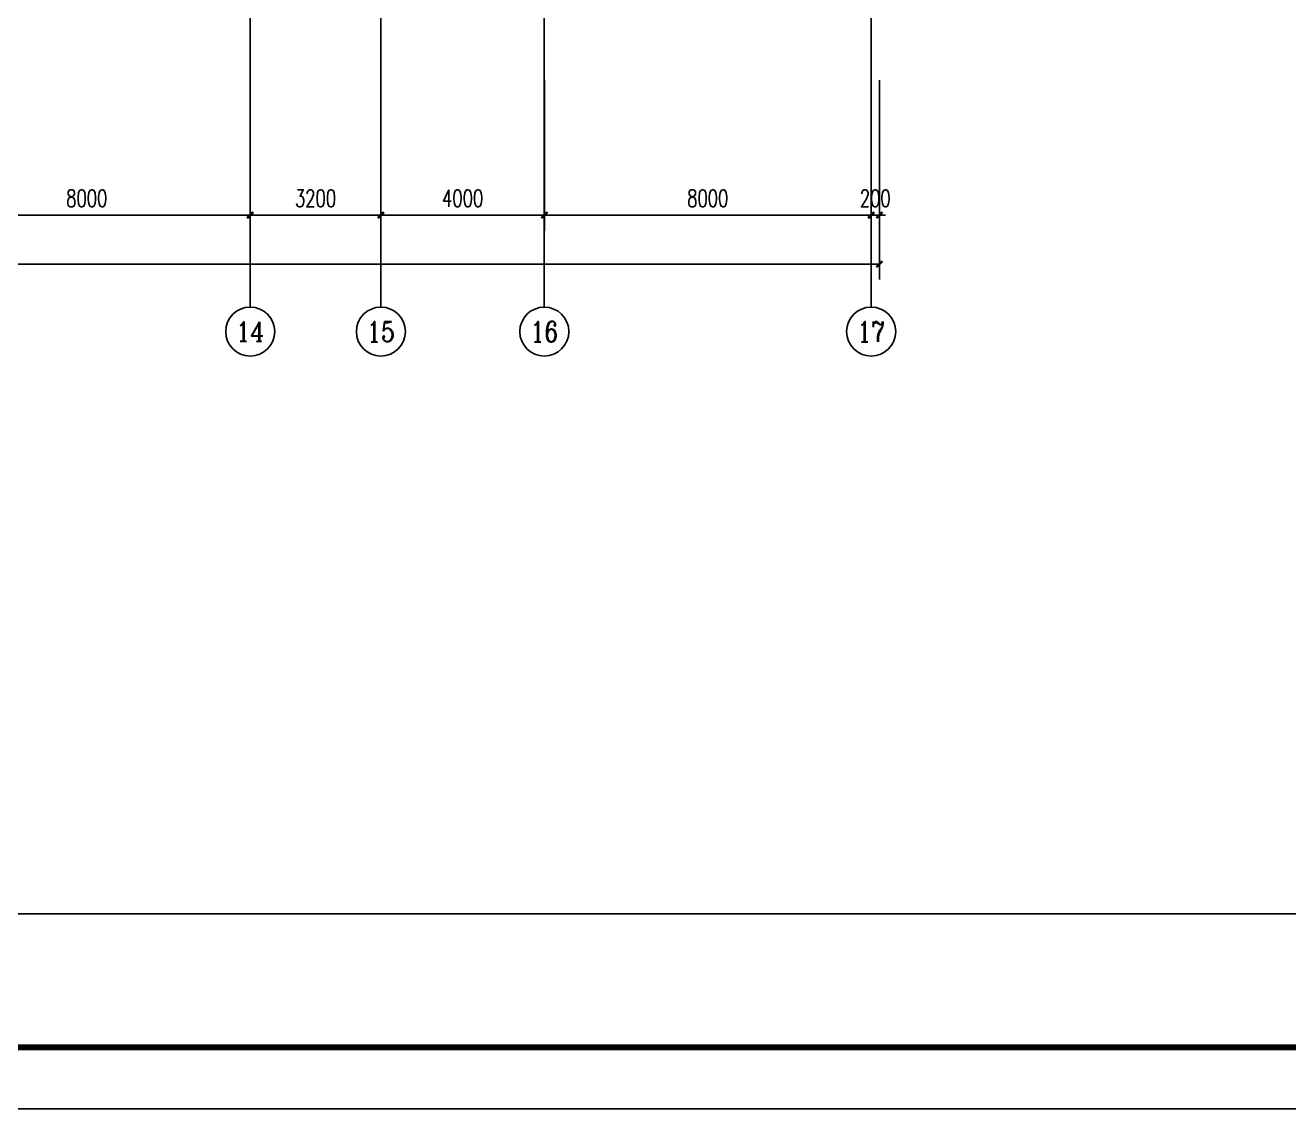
# Model space of a CAD drawing. Extents: x 0 to 2838408, y -923048 to 203859.
# Drawn here: x 2767257 to 2798183, y -715756 to -689246 of the extents above; entities that cross this region are included whole.
import ezdxf
from ezdxf.enums import TextEntityAlignment as Align

# ---------------------------------------------------------------- set-up
doc = ezdxf.new("R2010")
doc.units = 0
doc.header["$LTSCALE"] = 1000
for name, color, linetype in [('AXIS', 3, 'Continuous'), ('AXIS_TEXT', 7, 'Continuous'), ('BTTK', 7, 'Continuous'), ('DOTE', 8, 'Continuous'), ('PUB_TITLE', 4, 'Continuous'), ('XREF', 8, 'Continuous')]:
    doc.layers.add(name, color=color, linetype=linetype)
doc.styles.add('_TCH_AXIS', font='COMPLEX', dxfattribs={"bigfont": 'GBCBIG'})
doc.styles.add('A_DIM_T3', font='SIMPLEX', dxfattribs={"width": 0.7, "bigfont": 'HZ'})
doc.styles.add('COMPLEX', font='COMPLEX')
doc.styles.add('HZ(TK)', font='geniso.shx', dxfattribs={"width": 0.9, "bigfont": 'hztxt.shx'})
doc.dimstyles.new('_TCH_ARCH&&150', dxfattribs={"dimtxt": 420, "dimasz": 150, "dimexe": 375, "dimexo": 450, "dimgap": 202.5, "dimtad": 1, "dimdec": 0, "dimzin": 0, "dimdsep": 46, "dimtxsty": 'A_DIM_T3', "dimblk": 'ARCHTICK', "dimcen": 0.09, "dimclrt": 7, "dimazin": 2, "dimtfac": 1, "dimtdec": 0, "dimtix": 1, "dimtmove": 2, "dimatfit": 3, "dimfxl": 150, "dimtolj": 1, "dimtzin": 0, "dimarcsym": 0})

# ---------------------------------------------------------------- blocks, each defined once
blk = doc.blocks.new('vhtemplate_2020年新竖式图框_A0')
at = {"layer": 'PUB_TITLE', "color": 7}
blk.add_lwpolyline([(0, 0), (1189, 0), (1189, 841), (0, 841)], close=True, dxfattribs=at)
at = {"layer": 'PUB_TITLE', "const_width": 1}
blk.add_lwpolyline([(25, 10), (1179, 10), (1179, 831), (25, 831)], close=True, dxfattribs=at)
at = {"layer": 'BTTK', "color": 4, "style": 'HZ(TK)', "width": 0.9}
for tag, p in [('合作单位_001', (1143.83, 741.44)), ('建设单位_001', (1143.85, 207.44)), ('工程名称_001', (1143.62, 174.44)), ('子项名称_001', (1153.71, 157.94)), ('图纸名称_001', (1143.45, 138.94))]:
    blk.add_attdef(tag, p, '', height=3.5, dxfattribs=at)
for tag, p in [('注册证书号', (1156.5, 309.01)), ('注册印章号', (1156.5, 301.01)), ('设计号', (1154, 193)), ('图别', (1137.75, 34)), ('图号', (1170.25, 34)), ('版本号', (1137.75, 26)), ('日期', (1170.25, 26))]:
    blk.add_attdef(tag, text='', height=3.5, dxfattribs=at).set_placement(p, align=Align.MIDDLE)
blk = doc.blocks.new('_ArchTick')
at = {"color": 0, "linetype": 'ByBlock', "const_width": 0.4}
blk.add_lwpolyline([(-0.5, -0.5), (0.5, 0.5)], dxfattribs=at)
blk = doc.blocks.new('*D623')
at = {"layer": 'AXIS', "color": 0, "lineweight": -2, "transparency": 16777216}
for p, q in [((2344917, -690591), (2344917, -695466)), ((2452117, -690591), (2452117, -695466)), ((2344917, -695091), (2452117, -695091))]:
    blk.add_line(p, q, dxfattribs=at)
at = {"layer": 'Defpoints', "color": 0, "transparency": 16777216}
for p in [(2344917, -690141), (2452117, -690141), (2452117, -695091)]:
    blk.add_point(p, dxfattribs=at)
at = {"layer": 'AXIS', "color": 0, "lineweight": -2, "transparency": 16777216, "xscale": 150, "yscale": 150, "zscale": 150, "rotation": 180}
blk.add_blockref('_ArchTick', (2344917, -695091), dxfattribs=at)
at = {"layer": 'AXIS', "color": 0, "lineweight": -2, "transparency": 16777216, "xscale": 150, "yscale": 150, "zscale": 150}
blk.add_blockref('_ArchTick', (2452117, -695091), dxfattribs=at)
at = {"layer": 'AXIS', "color": 7, "transparency": 16777216, "insert": (2398517, -694679), "char_height": 420, "attachment_point": 5, "style": 'A_DIM_T3'}
blk.add_mtext('\\A1;107200', dxfattribs=at)
blk = doc.blocks.new('*D637')
at = {"layer": 'AXIS', "color": 0, "lineweight": -2, "transparency": 16777216}
for p, q in [((2428717, -690591), (2428717, -694266)), ((2436717, -690591), (2436717, -694266)), ((2428717, -693891), (2436717, -693891))]:
    blk.add_line(p, q, dxfattribs=at)
at = {"layer": 'Defpoints', "color": 0, "transparency": 16777216}
for p in [(2428717, -690141), (2436717, -690141), (2436717, -693891)]:
    blk.add_point(p, dxfattribs=at)
at = {"layer": 'AXIS', "color": 0, "lineweight": -2, "transparency": 16777216, "xscale": 150, "yscale": 150, "zscale": 150, "rotation": 180}
blk.add_blockref('_ArchTick', (2428717, -693891), dxfattribs=at)
at = {"layer": 'AXIS', "color": 0, "lineweight": -2, "transparency": 16777216, "xscale": 150, "yscale": 150, "zscale": 150}
blk.add_blockref('_ArchTick', (2436717, -693891), dxfattribs=at)
at = {"layer": 'AXIS', "color": 7, "transparency": 16777216, "insert": (2432717, -693479), "char_height": 420, "attachment_point": 5, "style": 'A_DIM_T3'}
blk.add_mtext('\\A1;8000', dxfattribs=at)
blk = doc.blocks.new('*D638')
at = {"layer": 'AXIS', "color": 0, "lineweight": -2, "transparency": 16777216}
for p, q in [((2436717, -690591), (2436717, -694266)), ((2439917, -690591), (2439917, -694266)), ((2436717, -693891), (2439917, -693891))]:
    blk.add_line(p, q, dxfattribs=at)
at = {"layer": 'Defpoints', "color": 0, "transparency": 16777216}
for p in [(2436717, -690141), (2439917, -690141), (2439917, -693891)]:
    blk.add_point(p, dxfattribs=at)
at = {"layer": 'AXIS', "color": 0, "lineweight": -2, "transparency": 16777216, "xscale": 150, "yscale": 150, "zscale": 150, "rotation": 180}
blk.add_blockref('_ArchTick', (2436717, -693891), dxfattribs=at)
at = {"layer": 'AXIS', "color": 0, "lineweight": -2, "transparency": 16777216, "xscale": 150, "yscale": 150, "zscale": 150}
blk.add_blockref('_ArchTick', (2439917, -693891), dxfattribs=at)
at = {"layer": 'AXIS', "color": 7, "transparency": 16777216, "insert": (2438317, -693479), "char_height": 420, "attachment_point": 5, "style": 'A_DIM_T3'}
blk.add_mtext('\\A1;3200', dxfattribs=at)
blk = doc.blocks.new('*D639')
at = {"layer": 'AXIS', "color": 0, "lineweight": -2, "transparency": 16777216}
for p, q in [((2439917, -690591), (2439917, -694266)), ((2443917, -690591), (2443917, -694266)), ((2439917, -693891), (2443917, -693891))]:
    blk.add_line(p, q, dxfattribs=at)
at = {"layer": 'Defpoints', "color": 0, "transparency": 16777216}
for p in [(2439917, -690141), (2443917, -690141), (2443917, -693891)]:
    blk.add_point(p, dxfattribs=at)
at = {"layer": 'AXIS', "color": 0, "lineweight": -2, "transparency": 16777216, "xscale": 150, "yscale": 150, "zscale": 150, "rotation": 180}
blk.add_blockref('_ArchTick', (2439917, -693891), dxfattribs=at)
at = {"layer": 'AXIS', "color": 0, "lineweight": -2, "transparency": 16777216, "xscale": 150, "yscale": 150, "zscale": 150}
blk.add_blockref('_ArchTick', (2443917, -693891), dxfattribs=at)
at = {"layer": 'AXIS', "color": 7, "transparency": 16777216, "insert": (2441917, -693479), "char_height": 420, "attachment_point": 5, "style": 'A_DIM_T3'}
blk.add_mtext('\\A1;4000', dxfattribs=at)
blk = doc.blocks.new('*D640')
at = {"layer": 'AXIS', "color": 0, "lineweight": -2, "transparency": 16777216}
for p, q in [((2443917, -690591), (2443917, -694266)), ((2451917, -690591), (2451917, -694266)), ((2443917, -693891), (2451917, -693891))]:
    blk.add_line(p, q, dxfattribs=at)
at = {"layer": 'Defpoints', "color": 0, "transparency": 16777216}
for p in [(2443917, -690141), (2451917, -690141), (2451917, -693891)]:
    blk.add_point(p, dxfattribs=at)
at = {"layer": 'AXIS', "color": 0, "lineweight": -2, "transparency": 16777216, "xscale": 150, "yscale": 150, "zscale": 150, "rotation": 180}
blk.add_blockref('_ArchTick', (2443917, -693891), dxfattribs=at)
at = {"layer": 'AXIS', "color": 0, "lineweight": -2, "transparency": 16777216, "xscale": 150, "yscale": 150, "zscale": 150}
blk.add_blockref('_ArchTick', (2451917, -693891), dxfattribs=at)
at = {"layer": 'AXIS', "color": 7, "transparency": 16777216, "insert": (2447917, -693479), "char_height": 420, "attachment_point": 5, "style": 'A_DIM_T3'}
blk.add_mtext('\\A1;8000', dxfattribs=at)
blk = doc.blocks.new('*D641')
at = {"layer": 'AXIS', "color": 0, "lineweight": -2, "transparency": 16777216}
for p, q in [((2451917, -690591), (2451917, -694266)), ((2452117, -690591), (2452117, -694266)), ((2451917, -693891), (2451767, -693891)), ((2451917, -693891), (2452117, -693891)), ((2452117, -693891), (2452267, -693891))]:
    blk.add_line(p, q, dxfattribs=at)
at = {"layer": 'Defpoints', "color": 0, "transparency": 16777216}
for p in [(2451917, -690141), (2452117, -690141), (2452117, -693891)]:
    blk.add_point(p, dxfattribs=at)
at = {"layer": 'AXIS', "color": 0, "lineweight": -2, "transparency": 16777216, "xscale": 150, "yscale": 150, "zscale": 150}
blk.add_blockref('_ArchTick', (2451917, -693891), dxfattribs=at)
at = {"layer": 'AXIS', "color": 0, "lineweight": -2, "transparency": 16777216, "xscale": 150, "yscale": 150, "zscale": 150, "rotation": 180}
blk.add_blockref('_ArchTick', (2452117, -693891), dxfattribs=at)
at = {"layer": 'AXIS', "color": 7, "transparency": 16777216, "insert": (2452017, -693479), "char_height": 420, "attachment_point": 5, "style": 'A_DIM_T3'}
blk.add_mtext('\\A1;200', dxfattribs=at)
blk = doc.blocks.new('*D687')
at = {"layer": 'AXIS', "color": 0, "lineweight": -2, "transparency": 16777216}
for p, q in [((2344917, -690591), (2344917, -695466)), ((2452117, -690591), (2452117, -695466)), ((2344917, -695091), (2452117, -695091))]:
    blk.add_line(p, q, dxfattribs=at)
at = {"layer": 'Defpoints', "color": 0, "transparency": 16777216}
for p in [(2344917, -690141), (2452117, -690141), (2452117, -695091)]:
    blk.add_point(p, dxfattribs=at)
at = {"layer": 'AXIS', "color": 0, "lineweight": -2, "transparency": 16777216, "xscale": 150, "yscale": 150, "zscale": 150, "rotation": 180}
blk.add_blockref('_ArchTick', (2344917, -695091), dxfattribs=at)
at = {"layer": 'AXIS', "color": 0, "lineweight": -2, "transparency": 16777216, "xscale": 150, "yscale": 150, "zscale": 150}
blk.add_blockref('_ArchTick', (2452117, -695091), dxfattribs=at)
at = {"layer": 'AXIS', "color": 7, "transparency": 16777216, "insert": (2398517, -694679), "char_height": 420, "attachment_point": 5, "style": 'A_DIM_T3'}
blk.add_mtext('\\A1;107200', dxfattribs=at)
blk = doc.blocks.new('*D701')
at = {"layer": 'AXIS', "color": 0, "lineweight": -2, "transparency": 16777216}
for p, q in [((2428717, -690591), (2428717, -694266)), ((2436717, -690591), (2436717, -694266)), ((2428717, -693891), (2436717, -693891))]:
    blk.add_line(p, q, dxfattribs=at)
at = {"layer": 'Defpoints', "color": 0, "transparency": 16777216}
for p in [(2428717, -690141), (2436717, -690141), (2436717, -693891)]:
    blk.add_point(p, dxfattribs=at)
at = {"layer": 'AXIS', "color": 0, "lineweight": -2, "transparency": 16777216, "xscale": 150, "yscale": 150, "zscale": 150, "rotation": 180}
blk.add_blockref('_ArchTick', (2428717, -693891), dxfattribs=at)
at = {"layer": 'AXIS', "color": 0, "lineweight": -2, "transparency": 16777216, "xscale": 150, "yscale": 150, "zscale": 150}
blk.add_blockref('_ArchTick', (2436717, -693891), dxfattribs=at)
at = {"layer": 'AXIS', "color": 7, "transparency": 16777216, "insert": (2432717, -693479), "char_height": 420, "attachment_point": 5, "style": 'A_DIM_T3'}
blk.add_mtext('\\A1;8000', dxfattribs=at)
blk = doc.blocks.new('*D702')
at = {"layer": 'AXIS', "color": 0, "lineweight": -2, "transparency": 16777216}
for p, q in [((2436717, -690591), (2436717, -694266)), ((2439917, -690591), (2439917, -694266)), ((2436717, -693891), (2439917, -693891))]:
    blk.add_line(p, q, dxfattribs=at)
at = {"layer": 'Defpoints', "color": 0, "transparency": 16777216}
for p in [(2436717, -690141), (2439917, -690141), (2439917, -693891)]:
    blk.add_point(p, dxfattribs=at)
at = {"layer": 'AXIS', "color": 0, "lineweight": -2, "transparency": 16777216, "xscale": 150, "yscale": 150, "zscale": 150, "rotation": 180}
blk.add_blockref('_ArchTick', (2436717, -693891), dxfattribs=at)
at = {"layer": 'AXIS', "color": 0, "lineweight": -2, "transparency": 16777216, "xscale": 150, "yscale": 150, "zscale": 150}
blk.add_blockref('_ArchTick', (2439917, -693891), dxfattribs=at)
at = {"layer": 'AXIS', "color": 7, "transparency": 16777216, "insert": (2438317, -693479), "char_height": 420, "attachment_point": 5, "style": 'A_DIM_T3'}
blk.add_mtext('\\A1;3200', dxfattribs=at)
blk = doc.blocks.new('*D703')
at = {"layer": 'AXIS', "color": 0, "lineweight": -2, "transparency": 16777216}
for p, q in [((2439917, -690591), (2439917, -694266)), ((2443917, -690591), (2443917, -694266)), ((2439917, -693891), (2443917, -693891))]:
    blk.add_line(p, q, dxfattribs=at)
at = {"layer": 'Defpoints', "color": 0, "transparency": 16777216}
for p in [(2439917, -690141), (2443917, -690141), (2443917, -693891)]:
    blk.add_point(p, dxfattribs=at)
at = {"layer": 'AXIS', "color": 0, "lineweight": -2, "transparency": 16777216, "xscale": 150, "yscale": 150, "zscale": 150, "rotation": 180}
blk.add_blockref('_ArchTick', (2439917, -693891), dxfattribs=at)
at = {"layer": 'AXIS', "color": 0, "lineweight": -2, "transparency": 16777216, "xscale": 150, "yscale": 150, "zscale": 150}
blk.add_blockref('_ArchTick', (2443917, -693891), dxfattribs=at)
at = {"layer": 'AXIS', "color": 7, "transparency": 16777216, "insert": (2441917, -693479), "char_height": 420, "attachment_point": 5, "style": 'A_DIM_T3'}
blk.add_mtext('\\A1;4000', dxfattribs=at)
blk = doc.blocks.new('*D704')
at = {"layer": 'AXIS', "color": 0, "lineweight": -2, "transparency": 16777216}
for p, q in [((2443917, -690591), (2443917, -694266)), ((2451917, -690591), (2451917, -694266)), ((2443917, -693891), (2451917, -693891))]:
    blk.add_line(p, q, dxfattribs=at)
at = {"layer": 'Defpoints', "color": 0, "transparency": 16777216}
for p in [(2443917, -690141), (2451917, -690141), (2451917, -693891)]:
    blk.add_point(p, dxfattribs=at)
at = {"layer": 'AXIS', "color": 0, "lineweight": -2, "transparency": 16777216, "xscale": 150, "yscale": 150, "zscale": 150, "rotation": 180}
blk.add_blockref('_ArchTick', (2443917, -693891), dxfattribs=at)
at = {"layer": 'AXIS', "color": 0, "lineweight": -2, "transparency": 16777216, "xscale": 150, "yscale": 150, "zscale": 150}
blk.add_blockref('_ArchTick', (2451917, -693891), dxfattribs=at)
at = {"layer": 'AXIS', "color": 7, "transparency": 16777216, "insert": (2447917, -693479), "char_height": 420, "attachment_point": 5, "style": 'A_DIM_T3'}
blk.add_mtext('\\A1;8000', dxfattribs=at)
blk = doc.blocks.new('*D705')
at = {"layer": 'AXIS', "color": 0, "lineweight": -2, "transparency": 16777216}
for p, q in [((2451917, -690591), (2451917, -694266)), ((2452117, -690591), (2452117, -694266)), ((2451917, -693891), (2451767, -693891)), ((2451917, -693891), (2452117, -693891)), ((2452117, -693891), (2452267, -693891))]:
    blk.add_line(p, q, dxfattribs=at)
at = {"layer": 'Defpoints', "color": 0, "transparency": 16777216}
for p in [(2451917, -690141), (2452117, -690141), (2452117, -693891)]:
    blk.add_point(p, dxfattribs=at)
at = {"layer": 'AXIS', "color": 0, "lineweight": -2, "transparency": 16777216, "xscale": 150, "yscale": 150, "zscale": 150}
blk.add_blockref('_ArchTick', (2451917, -693891), dxfattribs=at)
at = {"layer": 'AXIS', "color": 0, "lineweight": -2, "transparency": 16777216, "xscale": 150, "yscale": 150, "zscale": 150, "rotation": 180}
blk.add_blockref('_ArchTick', (2452117, -693891), dxfattribs=at)
at = {"layer": 'AXIS', "color": 7, "transparency": 16777216, "insert": (2452017, -693479), "char_height": 420, "attachment_point": 5, "style": 'A_DIM_T3'}
blk.add_mtext('\\A1;200', dxfattribs=at)
blk = doc.blocks.new('*D751')
at = {"layer": 'AXIS', "color": 0, "lineweight": -2, "transparency": 16777216}
for p, q in [((2344917, -690591), (2344917, -695466)), ((2452117, -690591), (2452117, -695466)), ((2344917, -695091), (2452117, -695091))]:
    blk.add_line(p, q, dxfattribs=at)
at = {"layer": 'Defpoints', "color": 0, "transparency": 16777216}
for p in [(2344917, -690141), (2452117, -690141), (2452117, -695091)]:
    blk.add_point(p, dxfattribs=at)
at = {"layer": 'AXIS', "color": 0, "lineweight": -2, "transparency": 16777216, "xscale": 150, "yscale": 150, "zscale": 150, "rotation": 180}
blk.add_blockref('_ArchTick', (2344917, -695091), dxfattribs=at)
at = {"layer": 'AXIS', "color": 0, "lineweight": -2, "transparency": 16777216, "xscale": 150, "yscale": 150, "zscale": 150}
blk.add_blockref('_ArchTick', (2452117, -695091), dxfattribs=at)
at = {"layer": 'AXIS', "color": 7, "transparency": 16777216, "insert": (2398517, -694679), "char_height": 420, "attachment_point": 5, "style": 'A_DIM_T3'}
blk.add_mtext('\\A1;107200', dxfattribs=at)
blk = doc.blocks.new('*D765')
at = {"layer": 'AXIS', "color": 0, "lineweight": -2, "transparency": 16777216}
for p, q in [((2428717, -690591), (2428717, -694266)), ((2436717, -690591), (2436717, -694266)), ((2428717, -693891), (2436717, -693891))]:
    blk.add_line(p, q, dxfattribs=at)
at = {"layer": 'Defpoints', "color": 0, "transparency": 16777216}
for p in [(2428717, -690141), (2436717, -690141), (2436717, -693891)]:
    blk.add_point(p, dxfattribs=at)
at = {"layer": 'AXIS', "color": 0, "lineweight": -2, "transparency": 16777216, "xscale": 150, "yscale": 150, "zscale": 150, "rotation": 180}
blk.add_blockref('_ArchTick', (2428717, -693891), dxfattribs=at)
at = {"layer": 'AXIS', "color": 0, "lineweight": -2, "transparency": 16777216, "xscale": 150, "yscale": 150, "zscale": 150}
blk.add_blockref('_ArchTick', (2436717, -693891), dxfattribs=at)
at = {"layer": 'AXIS', "color": 7, "transparency": 16777216, "insert": (2432717, -693479), "char_height": 420, "attachment_point": 5, "style": 'A_DIM_T3'}
blk.add_mtext('\\A1;8000', dxfattribs=at)
blk = doc.blocks.new('*D766')
at = {"layer": 'AXIS', "color": 0, "lineweight": -2, "transparency": 16777216}
for p, q in [((2436717, -690591), (2436717, -694266)), ((2439917, -690591), (2439917, -694266)), ((2436717, -693891), (2439917, -693891))]:
    blk.add_line(p, q, dxfattribs=at)
at = {"layer": 'Defpoints', "color": 0, "transparency": 16777216}
for p in [(2436717, -690141), (2439917, -690141), (2439917, -693891)]:
    blk.add_point(p, dxfattribs=at)
at = {"layer": 'AXIS', "color": 0, "lineweight": -2, "transparency": 16777216, "xscale": 150, "yscale": 150, "zscale": 150, "rotation": 180}
blk.add_blockref('_ArchTick', (2436717, -693891), dxfattribs=at)
at = {"layer": 'AXIS', "color": 0, "lineweight": -2, "transparency": 16777216, "xscale": 150, "yscale": 150, "zscale": 150}
blk.add_blockref('_ArchTick', (2439917, -693891), dxfattribs=at)
at = {"layer": 'AXIS', "color": 7, "transparency": 16777216, "insert": (2438317, -693479), "char_height": 420, "attachment_point": 5, "style": 'A_DIM_T3'}
blk.add_mtext('\\A1;3200', dxfattribs=at)
blk = doc.blocks.new('*D767')
at = {"layer": 'AXIS', "color": 0, "lineweight": -2, "transparency": 16777216}
for p, q in [((2439917, -690591), (2439917, -694266)), ((2443917, -690591), (2443917, -694266)), ((2439917, -693891), (2443917, -693891))]:
    blk.add_line(p, q, dxfattribs=at)
at = {"layer": 'Defpoints', "color": 0, "transparency": 16777216}
for p in [(2439917, -690141), (2443917, -690141), (2443917, -693891)]:
    blk.add_point(p, dxfattribs=at)
at = {"layer": 'AXIS', "color": 0, "lineweight": -2, "transparency": 16777216, "xscale": 150, "yscale": 150, "zscale": 150, "rotation": 180}
blk.add_blockref('_ArchTick', (2439917, -693891), dxfattribs=at)
at = {"layer": 'AXIS', "color": 0, "lineweight": -2, "transparency": 16777216, "xscale": 150, "yscale": 150, "zscale": 150}
blk.add_blockref('_ArchTick', (2443917, -693891), dxfattribs=at)
at = {"layer": 'AXIS', "color": 7, "transparency": 16777216, "insert": (2441917, -693479), "char_height": 420, "attachment_point": 5, "style": 'A_DIM_T3'}
blk.add_mtext('\\A1;4000', dxfattribs=at)
blk = doc.blocks.new('*D768')
at = {"layer": 'AXIS', "color": 0, "lineweight": -2, "transparency": 16777216}
for p, q in [((2443917, -690591), (2443917, -694266)), ((2451917, -690591), (2451917, -694266)), ((2443917, -693891), (2451917, -693891))]:
    blk.add_line(p, q, dxfattribs=at)
at = {"layer": 'Defpoints', "color": 0, "transparency": 16777216}
for p in [(2443917, -690141), (2451917, -690141), (2451917, -693891)]:
    blk.add_point(p, dxfattribs=at)
at = {"layer": 'AXIS', "color": 0, "lineweight": -2, "transparency": 16777216, "xscale": 150, "yscale": 150, "zscale": 150, "rotation": 180}
blk.add_blockref('_ArchTick', (2443917, -693891), dxfattribs=at)
at = {"layer": 'AXIS', "color": 0, "lineweight": -2, "transparency": 16777216, "xscale": 150, "yscale": 150, "zscale": 150}
blk.add_blockref('_ArchTick', (2451917, -693891), dxfattribs=at)
at = {"layer": 'AXIS', "color": 7, "transparency": 16777216, "insert": (2447917, -693479), "char_height": 420, "attachment_point": 5, "style": 'A_DIM_T3'}
blk.add_mtext('\\A1;8000', dxfattribs=at)
blk = doc.blocks.new('*D769')
at = {"layer": 'AXIS', "color": 0, "lineweight": -2, "transparency": 16777216}
for p, q in [((2451917, -690591), (2451917, -694266)), ((2452117, -690591), (2452117, -694266)), ((2451917, -693891), (2451767, -693891)), ((2451917, -693891), (2452117, -693891)), ((2452117, -693891), (2452267, -693891))]:
    blk.add_line(p, q, dxfattribs=at)
at = {"layer": 'Defpoints', "color": 0, "transparency": 16777216}
for p in [(2451917, -690141), (2452117, -690141), (2452117, -693891)]:
    blk.add_point(p, dxfattribs=at)
at = {"layer": 'AXIS', "color": 0, "lineweight": -2, "transparency": 16777216, "xscale": 150, "yscale": 150, "zscale": 150}
blk.add_blockref('_ArchTick', (2451917, -693891), dxfattribs=at)
at = {"layer": 'AXIS', "color": 0, "lineweight": -2, "transparency": 16777216, "xscale": 150, "yscale": 150, "zscale": 150, "rotation": 180}
blk.add_blockref('_ArchTick', (2452117, -693891), dxfattribs=at)
at = {"layer": 'AXIS', "color": 7, "transparency": 16777216, "insert": (2452017, -693479), "char_height": 420, "attachment_point": 5, "style": 'A_DIM_T3'}
blk.add_mtext('\\A1;200', dxfattribs=at)
blk = doc.blocks.new('_AXISO')
at = {"color": 0}
blk.add_circle((0, 0), 0.5, dxfattribs=at)
at = {"layer": 'AXIS_TEXT', "color": 0, "style": 'COMPLEX', "width": 1.041667}
blk.add_attdef('A', text='', height=0.56, dxfattribs=at).set_placement((-0.25, -0.28), (0.25, -0.28), align=Align.FIT)
blk = doc.blocks.new('*D815')
at = {"layer": 'AXIS', "color": 0, "lineweight": -2, "transparency": 16777216}
for p, q in [((2344917, -690591), (2344917, -695466)), ((2452117, -690591), (2452117, -695466)), ((2344917, -695091), (2452117, -695091))]:
    blk.add_line(p, q, dxfattribs=at)
at = {"layer": 'Defpoints', "color": 0, "transparency": 16777216}
for p in [(2344917, -690141), (2452117, -690141), (2452117, -695091)]:
    blk.add_point(p, dxfattribs=at)
at = {"layer": 'AXIS', "color": 0, "lineweight": -2, "transparency": 16777216, "xscale": 150, "yscale": 150, "zscale": 150, "rotation": 180}
blk.add_blockref('_ArchTick', (2344917, -695091), dxfattribs=at)
at = {"layer": 'AXIS', "color": 0, "lineweight": -2, "transparency": 16777216, "xscale": 150, "yscale": 150, "zscale": 150}
blk.add_blockref('_ArchTick', (2452117, -695091), dxfattribs=at)
at = {"layer": 'AXIS', "color": 7, "transparency": 16777216, "insert": (2398517, -694679), "char_height": 420, "attachment_point": 5, "style": 'A_DIM_T3'}
blk.add_mtext('\\A1;107200', dxfattribs=at)
blk = doc.blocks.new('*D829')
at = {"layer": 'AXIS', "color": 0, "lineweight": -2, "transparency": 16777216}
for p, q in [((2428717, -690591), (2428717, -694266)), ((2436717, -690591), (2436717, -694266)), ((2428717, -693891), (2436717, -693891))]:
    blk.add_line(p, q, dxfattribs=at)
at = {"layer": 'Defpoints', "color": 0, "transparency": 16777216}
for p in [(2428717, -690141), (2436717, -690141), (2436717, -693891)]:
    blk.add_point(p, dxfattribs=at)
at = {"layer": 'AXIS', "color": 0, "lineweight": -2, "transparency": 16777216, "xscale": 150, "yscale": 150, "zscale": 150, "rotation": 180}
blk.add_blockref('_ArchTick', (2428717, -693891), dxfattribs=at)
at = {"layer": 'AXIS', "color": 0, "lineweight": -2, "transparency": 16777216, "xscale": 150, "yscale": 150, "zscale": 150}
blk.add_blockref('_ArchTick', (2436717, -693891), dxfattribs=at)
at = {"layer": 'AXIS', "color": 7, "transparency": 16777216, "insert": (2432717, -693479), "char_height": 420, "attachment_point": 5, "style": 'A_DIM_T3'}
blk.add_mtext('\\A1;8000', dxfattribs=at)
blk = doc.blocks.new('*D830')
at = {"layer": 'AXIS', "color": 0, "lineweight": -2, "transparency": 16777216}
for p, q in [((2436717, -690591), (2436717, -694266)), ((2439917, -690591), (2439917, -694266)), ((2436717, -693891), (2439917, -693891))]:
    blk.add_line(p, q, dxfattribs=at)
at = {"layer": 'Defpoints', "color": 0, "transparency": 16777216}
for p in [(2436717, -690141), (2439917, -690141), (2439917, -693891)]:
    blk.add_point(p, dxfattribs=at)
at = {"layer": 'AXIS', "color": 0, "lineweight": -2, "transparency": 16777216, "xscale": 150, "yscale": 150, "zscale": 150, "rotation": 180}
blk.add_blockref('_ArchTick', (2436717, -693891), dxfattribs=at)
at = {"layer": 'AXIS', "color": 0, "lineweight": -2, "transparency": 16777216, "xscale": 150, "yscale": 150, "zscale": 150}
blk.add_blockref('_ArchTick', (2439917, -693891), dxfattribs=at)
at = {"layer": 'AXIS', "color": 7, "transparency": 16777216, "insert": (2438317, -693479), "char_height": 420, "attachment_point": 5, "style": 'A_DIM_T3'}
blk.add_mtext('\\A1;3200', dxfattribs=at)
blk = doc.blocks.new('*D831')
at = {"layer": 'AXIS', "color": 0, "lineweight": -2, "transparency": 16777216}
for p, q in [((2439917, -690591), (2439917, -694266)), ((2443917, -690591), (2443917, -694266)), ((2439917, -693891), (2443917, -693891))]:
    blk.add_line(p, q, dxfattribs=at)
at = {"layer": 'Defpoints', "color": 0, "transparency": 16777216}
for p in [(2439917, -690141), (2443917, -690141), (2443917, -693891)]:
    blk.add_point(p, dxfattribs=at)
at = {"layer": 'AXIS', "color": 0, "lineweight": -2, "transparency": 16777216, "xscale": 150, "yscale": 150, "zscale": 150, "rotation": 180}
blk.add_blockref('_ArchTick', (2439917, -693891), dxfattribs=at)
at = {"layer": 'AXIS', "color": 0, "lineweight": -2, "transparency": 16777216, "xscale": 150, "yscale": 150, "zscale": 150}
blk.add_blockref('_ArchTick', (2443917, -693891), dxfattribs=at)
at = {"layer": 'AXIS', "color": 7, "transparency": 16777216, "insert": (2441917, -693479), "char_height": 420, "attachment_point": 5, "style": 'A_DIM_T3'}
blk.add_mtext('\\A1;4000', dxfattribs=at)
blk = doc.blocks.new('*D832')
at = {"layer": 'AXIS', "color": 0, "lineweight": -2, "transparency": 16777216}
for p, q in [((2443917, -690591), (2443917, -694266)), ((2451917, -690591), (2451917, -694266)), ((2443917, -693891), (2451917, -693891))]:
    blk.add_line(p, q, dxfattribs=at)
at = {"layer": 'Defpoints', "color": 0, "transparency": 16777216}
for p in [(2443917, -690141), (2451917, -690141), (2451917, -693891)]:
    blk.add_point(p, dxfattribs=at)
at = {"layer": 'AXIS', "color": 0, "lineweight": -2, "transparency": 16777216, "xscale": 150, "yscale": 150, "zscale": 150, "rotation": 180}
blk.add_blockref('_ArchTick', (2443917, -693891), dxfattribs=at)
at = {"layer": 'AXIS', "color": 0, "lineweight": -2, "transparency": 16777216, "xscale": 150, "yscale": 150, "zscale": 150}
blk.add_blockref('_ArchTick', (2451917, -693891), dxfattribs=at)
at = {"layer": 'AXIS', "color": 7, "transparency": 16777216, "insert": (2447917, -693479), "char_height": 420, "attachment_point": 5, "style": 'A_DIM_T3'}
blk.add_mtext('\\A1;8000', dxfattribs=at)
blk = doc.blocks.new('*D833')
at = {"layer": 'AXIS', "color": 0, "lineweight": -2, "transparency": 16777216}
for p, q in [((2451917, -690591), (2451917, -694266)), ((2452117, -690591), (2452117, -694266)), ((2451917, -693891), (2451767, -693891)), ((2451917, -693891), (2452117, -693891)), ((2452117, -693891), (2452267, -693891))]:
    blk.add_line(p, q, dxfattribs=at)
at = {"layer": 'Defpoints', "color": 0, "transparency": 16777216}
for p in [(2451917, -690141), (2452117, -690141), (2452117, -693891)]:
    blk.add_point(p, dxfattribs=at)
at = {"layer": 'AXIS', "color": 0, "lineweight": -2, "transparency": 16777216, "xscale": 150, "yscale": 150, "zscale": 150}
blk.add_blockref('_ArchTick', (2451917, -693891), dxfattribs=at)
at = {"layer": 'AXIS', "color": 0, "lineweight": -2, "transparency": 16777216, "xscale": 150, "yscale": 150, "zscale": 150, "rotation": 180}
blk.add_blockref('_ArchTick', (2452117, -693891), dxfattribs=at)
at = {"layer": 'AXIS', "color": 7, "transparency": 16777216, "insert": (2452017, -693479), "char_height": 420, "attachment_point": 5, "style": 'A_DIM_T3'}
blk.add_mtext('\\A1;200', dxfattribs=at)
blk = doc.blocks.new('4F1')
at = {"layer": 'AXIS'}
for p, q in [((2436716.7, -690141.3), (2436716.7, -696141.3)), ((2439916.7, -690141.3), (2439916.7, -696141.3)), ((2443916.7, -690141.3), (2443916.7, -696141.3)), ((2451916.7, -690141.3), (2451916.7, -696141.3))]:
    blk.add_line(p, q, dxfattribs=at)
at = {"layer": 'Defpoints', "color": 250}
blk.add_lwpolyline([(2326685.8, -710986.4), (2468623.3, -710986.4), (2468623.3, -637869.7), (2326685.8, -637869.7)], close=True, dxfattribs=at)
at = {"layer": 'DOTE'}
for p, q in [((2436716.7, -606941.3), (2436716.7, -690141.3)), ((2439916.7, -606941.3), (2439916.7, -690141.3)), ((2443916.7, -606941.3), (2443916.7, -690141.3)), ((2451916.7, -606941.3), (2451916.7, -690141.3))]:
    blk.add_line(p, q, dxfattribs=at)
at = {"layer": 'AXIS'}
ref = blk.add_blockref('_AXISO', (2436716.7, -696741.3), dxfattribs=dict(at, xscale=1200, yscale=1200, zscale=1200))
ref.add_attrib('A', '14', dxfattribs={"layer": 'AXIS_TEXT', "height": 471.11, "style": '_TCH_AXIS'}).set_placement((2436369, -696976.9), (2437064.5, -696976.9), align=Align.FIT)
ref = blk.add_blockref('_AXISO', (2439916.7, -696741.3), dxfattribs=dict(at, xscale=1200, yscale=1200, zscale=1200))
ref.add_attrib('A', '15', dxfattribs={"layer": 'AXIS_TEXT', "height": 492.67, "style": '_TCH_AXIS'}).set_placement((2439576.6, -696987.6), (2440256.9, -696987.6), align=Align.FIT)
ref = blk.add_blockref('_AXISO', (2443916.7, -696741.3), dxfattribs=dict(at, xscale=1200, yscale=1200, zscale=1200))
ref.add_attrib('A', '16', dxfattribs={"layer": 'AXIS_TEXT', "height": 492.67, "style": '_TCH_AXIS'}).set_placement((2443576.6, -696987.6), (2444256.9, -696987.6), align=Align.FIT)
ref = blk.add_blockref('_AXISO', (2451916.7, -696741.3), dxfattribs=dict(at, xscale=1200, yscale=1200, zscale=1200))
ref.add_attrib('A', '17', dxfattribs={"layer": 'AXIS_TEXT', "height": 492.67, "style": '_TCH_AXIS'}).set_placement((2451576.6, -696987.6), (2452256.9, -696987.6), align=Align.FIT)
for p1, p2, distance, picture, middle in [((2344916.7, -690141.3), (2452116.7, -690141.3), -4950, '*D623', (2398516.7, -694678.8)), ((2344916.7, -690141.3), (2452116.7, -690141.3), -4950, '*D687', (2398516.7, -694678.8)), ((2344916.7, -690141.3), (2452116.7, -690141.3), -4950, '*D751', (2398516.7, -694678.8)), ((2344916.7, -690141.3), (2452116.7, -690141.3), -4950, '*D815', (2398516.7, -694678.8)), ((2428716.7, -690141.3), (2436716.7, -690141.3), -3750, '*D637', (2432716.7, -693478.8)), ((2428716.7, -690141.3), (2436716.7, -690141.3), -3750, '*D701', (2432716.7, -693478.8)), ((2428716.7, -690141.3), (2436716.7, -690141.3), -3750, '*D765', (2432716.7, -693478.8)), ((2428716.7, -690141.3), (2436716.7, -690141.3), -3750, '*D829', (2432716.7, -693478.8)), ((2436716.7, -690141.3), (2439916.7, -690141.3), -3750, '*D638', (2438316.7, -693478.8)), ((2436716.7, -690141.3), (2439916.7, -690141.3), -3750, '*D702', (2438316.7, -693478.8)), ((2436716.7, -690141.3), (2439916.7, -690141.3), -3750, '*D766', (2438316.7, -693478.8)), ((2436716.7, -690141.3), (2439916.7, -690141.3), -3750, '*D830', (2438316.7, -693478.8)), ((2439916.7, -690141.3), (2443916.7, -690141.3), -3750, '*D639', (2441916.7, -693478.8)), ((2439916.7, -690141.3), (2443916.7, -690141.3), -3750, '*D703', (2441916.7, -693478.8)), ((2439916.7, -690141.3), (2443916.7, -690141.3), -3750, '*D767', (2441916.7, -693478.8)), ((2439916.7, -690141.3), (2443916.7, -690141.3), -3750, '*D831', (2441916.7, -693478.8)), ((2443916.7, -690141.3), (2451916.7, -690141.3), -3750, '*D640', (2447916.7, -693478.8)), ((2443916.7, -690141.3), (2451916.7, -690141.3), -3750, '*D704', (2447916.7, -693478.8)), ((2443916.7, -690141.3), (2451916.7, -690141.3), -3750, '*D768', (2447916.7, -693478.8)), ((2443916.7, -690141.3), (2451916.7, -690141.3), -3750, '*D832', (2447916.7, -693478.8)), ((2451916.7, -690141.3), (2452116.7, -690141.3), -3750, '*D641', (2452016.7, -693478.8)), ((2451916.7, -690141.3), (2452116.7, -690141.3), -3750, '*D705', (2452016.7, -693478.8)), ((2451916.7, -690141.3), (2452116.7, -690141.3), -3750, '*D769', (2452016.7, -693478.8)), ((2451916.7, -690141.3), (2452116.7, -690141.3), -3750, '*D833', (2452016.7, -693478.8))]:
    dim = blk.add_aligned_dim(p1=p1, p2=p2, distance=distance, dimstyle='_TCH_ARCH&&150', dxfattribs=at)
    dim.commit()
    dim.dimension.update_dxf_attribs({"geometry": picture, "text_midpoint": middle})

msp = doc.modelspace()

# ---------------------------------------------------------------- block references
at = {"xscale": 150, "yscale": 150, "zscale": 150}
msp.add_blockref('vhtemplate_2020年新竖式图框_A0', (2660058, -715756.4), dxfattribs=at)
at = {"layer": 'XREF'}
msp.add_blockref('4F1', (336045.8, 0), dxfattribs=at)

doc.saveas('drawing.dxf')
